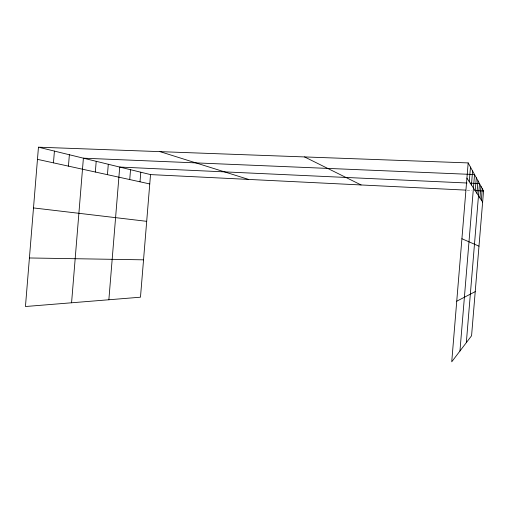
<?xml version="1.0" encoding="UTF-8"?>
<svg xmlns="http://www.w3.org/2000/svg" width="509" height="509" viewBox="0 0 509 509"><rect width="100%" height="100%" fill="white"/><g stroke="black" fill="none" stroke-linecap="round" stroke-linejoin="round"><path stroke-width="0.38" stroke-dasharray="2.54 1.91" d="M467.179 190.181L471.856 190.411"/><path stroke-width="0.76" d="M38.455 147.19L25.45 306.52L140.478 297.199L150.524 174.593L38.455 147.19L468.178 162.912L483.55 190.99L471.569 335.755L451.731 361.81L468.178 162.912M53.458 162.855L54.418 151.097M68.441 166.131L69.37 154.749M71.572 302.779L83.393 158.178L474.547 174.549L459.951 351.013M95.329 172.023L96.207 161.308M107.444 174.676L108.296 164.267M108.862 299.756L119.723 167.06L467.046 183.011M129.731 179.562L130.539 169.707M140.007 181.808L140.789 172.214M469.266 181.668L470.475 167.105M471.436 184.964L472.587 170.973M475.241 190.767L476.309 177.775M476.92 193.325L477.957 180.778M466.333 342.633L479.491 183.584L470.157 183.151M479.962 197.956L480.929 186.205M481.342 200.062L482.284 188.674M456.738 301.201L475.221 291.638M29.414 257.968L143.538 259.832M150.524 174.593L465.614 190.105M474.973 190.57L483.55 190.99M33.499 207.927L146.694 221.326M37.462 159.349L149.761 183.946M160.023 151.637L248.545 179.416M461.905 238.734L478.982 246.171M304.547 156.925L361.085 184.958M466.918 178.093L482.634 202.035"/></g></svg>
